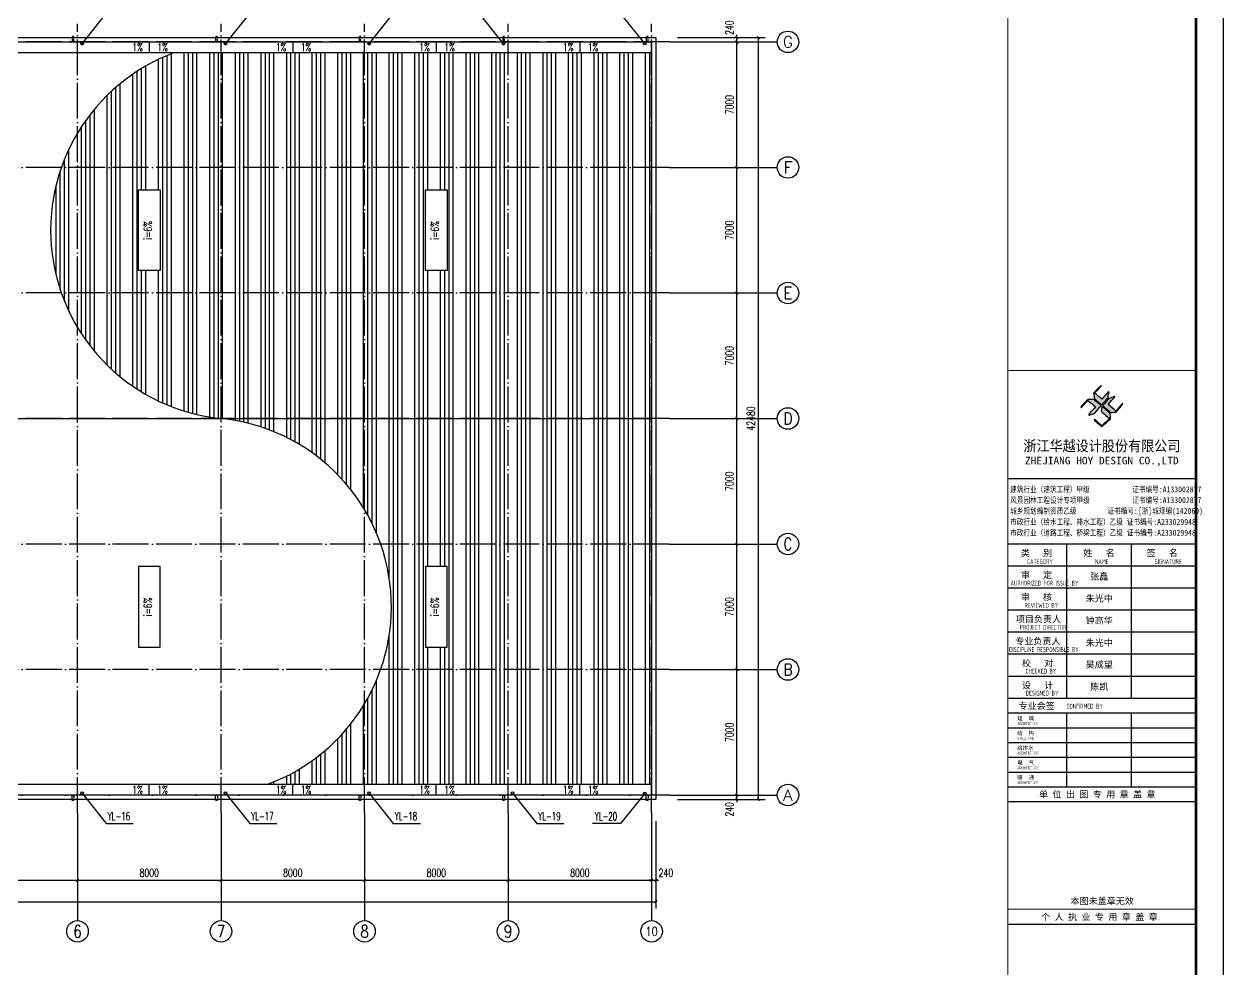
# Model space of a CAD drawing. Extents: x -173214 to 1102988, y -234847 to 675458.
# Drawn here: x 230283 to 297117, y 229606 to 282308 of the extents above; entities that cross this region are included whole.
import ezdxf
from ezdxf.enums import TextEntityAlignment as Align

# ---------------------------------------------------------------- set-up
doc = ezdxf.new("R2010")
doc.units = 0
doc.header["$LTSCALE"] = 1000
doc.header["$MEASUREMENT"] = 0
doc.linetypes.add('DASH', pattern=[0.35, 0.25, -0.1])
doc.linetypes.add('DOTE', pattern=[2.42, 2, -0.2, 0.02, -0.2])
doc.layers.get('Defpoints').update_dxf_attribs({"color": 250})
for name, color, linetype in [('0 - 屋顶', 150, 'Continuous'), ('0-建筑立面', 255, 'Continuous'), ('2D_ROOF', 150, 'Continuous'), ('AXIS', 171, 'Continuous'), ('AXIS_TEXT', 7, 'Continuous'), ('DIM_SYMB', 171, 'Continuous'), ('DIM_雨水', 3, 'Continuous'), ('DOTE', 8, 'DOTE'), ('PUB_TEXT', 7, 'Continuous'), ('PUB_TITLE', 171, 'Continuous'), ('ROOF', 150, 'Continuous'), ('TK', 4, 'Continuous'), ('TWT_TEXT', 7, 'Continuous'), ('VPIPE-雨水', 4, 'Continuous'), ('立面线', 7, 'Continuous')]:
    doc.layers.add(name, color=color, linetype=linetype)
doc.styles.add('-宋体', font='', dxfattribs={"width": 0.8})
doc.styles.add('_TCH_AXIS', font='COMPLEX', dxfattribs={"bigfont": 'GBCBIG'})
doc.styles.add('_TCH_DIM', font='SIMPLEX', dxfattribs={"bigfont": 'GBCBIG'})
doc.styles.add('_TCH_DIM_T3', font='SIMPLEX', dxfattribs={"width": 0.705882, "bigfont": 'GBCBIG'})
doc.styles.add('_TWT_SERIAL', font='COMPLEX', dxfattribs={"width": 0.8, "height": 3, "bigfont": 'HZTXT'})
doc.styles.add('COMPLEX', font='COMPLEX')
doc.styles.add('HT', font='simhei.ttf', dxfattribs={"width": 0.8})
doc.styles.add('TSSD_REIN', font='tssdeng.shx', dxfattribs={"width": 0.7, "bigfont": 'tssdchn.shx'})
doc.styles.add('图签宋体', font='', dxfattribs={"height": 300})
doc.styles.add('图签黑体', font='simhei.ttf', dxfattribs={"height": 550})
doc.styles.get('-宋体').set_extended_font_data('SimSun')
doc.styles.get('图签宋体').set_extended_font_data('NSimSun')
doc.dimstyles.new('_TCH_ARCH&&150', dxfattribs={"dimtxt": 446.25, "dimasz": 150, "dimexe": 375, "dimexo": 450, "dimgap": 189.375, "dimtad": 1, "dimdec": 0, "dimzin": 0, "dimdsep": 46, "dimtxsty": '_TCH_DIM_T3', "dimblk": 'ARCHTICK', "dimcen": 0.09, "dimclrt": 7, "dimazin": 2, "dimtfac": 1, "dimtdec": 0, "dimtix": 1, "dimtmove": 2, "dimatfit": 3, "dimfxl": 0, "dimtolj": 1, "dimtzin": 0, "dimarcsym": 0})

# ---------------------------------------------------------------- blocks, each defined once
blk = doc.blocks.new('A$C053D6479')
at = {"layer": 'PUB_TITLE'}
h = blk.add_hatch(color=256, dxfattribs=at)
h.dxf.hatch_style = 1
edge = h.paths.add_edge_path()
edge.add_spline(control_points=[(1026, 827), (1105, 920), (1188, 1008), (1266, 1102)], knot_values=[13, 13, 13, 13, 14, 14, 14, 14], degree=3, periodic=0)
edge.add_spline(control_points=[(1266, 1102), (1258, 1111), (1249, 1119), (1239, 1116)], knot_values=[12, 12, 12, 12, 13, 13, 13, 13], degree=3, periodic=0)
edge.add_spline(control_points=[(1239, 1116), (1210, 1107), (1179, 1092), (1144, 1077)], knot_values=[11, 11, 11, 11, 12, 12, 12, 12], degree=3, periodic=0)
edge.add_spline(control_points=[(1144, 1077), (1109, 1063), (1069, 1053), (1047, 1038)], knot_values=[10, 10, 10, 10, 11, 11, 11, 11], degree=3, periodic=0)
edge.add_spline(control_points=[(1047, 1038), (1028, 1026), (1007, 992), (991, 972)], knot_values=[9, 9, 9, 9, 10, 10, 10, 10], degree=3, periodic=0)
edge.add_spline(control_points=[(991, 972), (942, 913), (899, 868), (849, 810)], knot_values=[8, 8, 8, 8, 9, 9, 9, 9], degree=3, periodic=0)
edge.add_spline(control_points=[(849, 810), (842, 801), (822, 776), (822, 775)], knot_values=[7, 7, 7, 7, 8, 8, 8, 8], degree=3, periodic=0)
edge.add_spline(control_points=[(822, 775), (823, 771), (848, 752), (859, 744)], knot_values=[6, 6, 6, 6, 7, 7, 7, 7], degree=3, periodic=0)
edge.add_spline(control_points=[(859, 744), (949, 670), (1035, 592), (1122, 521)], knot_values=[5, 5, 5, 5, 6, 6, 6, 6], degree=3, periodic=0)
edge.add_spline(control_points=[(1122, 521), (1153, 527), (1185, 530), (1217, 533)], knot_values=[4, 4, 4, 4, 5, 5, 5, 5], degree=3, periodic=0)
edge.add_spline(control_points=[(1217, 533), (1246, 535), (1293, 532), (1316, 542)], knot_values=[3, 3, 3, 3, 4, 4, 4, 4], degree=3, periodic=0)
edge.add_spline(control_points=[(1316, 542), (1327, 547), (1338, 565), (1349, 579)], knot_values=[2, 2, 2, 2, 3, 3, 3, 3], degree=3, periodic=0)
edge.add_spline(control_points=[(1349, 579), (1423, 670), (1507, 759), (1572, 848)], knot_values=[1, 1, 1, 1, 2, 2, 2, 2], degree=3, periodic=0)
edge.add_spline(control_points=[(1572, 848), (1564, 852), (1561, 861), (1551, 862)], knot_values=[0, 0, 0, 0, 1, 1, 1, 1], degree=3, periodic=0)
edge.add_spline(control_points=[(1551, 862), (1469, 769), (1393, 671), (1310, 579)], knot_values=[15, 15, 15, 15, 16, 16, 16, 16], degree=3, periodic=0)
edge.add_spline(control_points=[(1310, 579), (1216, 662), (1118, 742), (1026, 827)], knot_values=[14, 14, 14, 14, 15, 15, 15, 15], degree=3, periodic=0)
at = {"layer": 'TK'}
h = blk.add_hatch(color=256, dxfattribs=at)
h.dxf.hatch_style = 2
edge = h.paths.add_edge_path()
edge.add_spline(control_points=[(728, 856), (728, 856), (728, 856), (719, 864), (651, 922), (580, 978), (514, 1036), (509, 1106), (488, 1176), (479, 1247), (570, 1343), (663, 1436), (758, 1526), (764, 1523), (768, 1518), (774, 1515), (693, 1422), (599, 1343), (520, 1249), (607, 1171), (698, 1096), (789, 1021), (874, 1109), (950, 1206), (1031, 1298), (1066, 1286), (1054, 1262), (1045, 1224), (1036, 1188), (1031, 1158), (1024, 1121), (1020, 1104), (1017, 1085), (1012, 1071), (1004, 1052), (976, 1026), (956, 1003), (906, 946), (866, 899), (814, 839), (806, 829), (789, 806), (787, 806), (777, 804), (728, 856)], knot_values=[0, 0, 0, 0, 0.005, 0.01, 1, 1, 1, 2, 2, 2, 3, 3, 3, 4, 4, 4, 5, 5, 5, 6, 6, 6, 7, 7, 7, 8, 8, 8, 9, 9, 9, 10, 10, 10, 11, 11, 11, 12, 12, 12, 13, 13, 13, 14, 14, 14, 14], degree=3, periodic=0)
h = blk.add_hatch(color=256, dxfattribs=at)
h.dxf.hatch_style = 2
edge = h.paths.add_edge_path()
edge.add_spline(control_points=[(366, 894), (366, 894), (366, 894), (270, 970), (183, 883), (101, 791), (16, 703), (-18, 714), (9, 735), (28, 755), (103, 838), (192, 930), (266, 1005), (319, 1009), (387, 1005), (442, 1007), (456, 1008), (472, 1011), (485, 1007), (507, 1000), (534, 967), (555, 949), (624, 891), (699, 833), (760, 773), (689, 691), (614, 604), (539, 517), (529, 505), (516, 487), (506, 482), (492, 475), (469, 472), (452, 467), (416, 456), (383, 448), (342, 438), (323, 433), (297, 422), (293, 440), (291, 452), (313, 470), (322, 480), (400, 566), (477, 652), (553, 736), (460, 815), (366, 894)], knot_values=[0, 0, 0, 0, 0.005, 0.01, 1, 1, 1, 2, 2, 2, 3, 3, 3, 4, 4, 4, 5, 5, 5, 6, 6, 6, 7, 7, 7, 8, 8, 8, 9, 9, 9, 10, 10, 10, 11, 11, 11, 12, 12, 12, 13, 13, 13, 14, 14, 14, 15, 15, 15, 15], degree=3, periodic=0)
h = blk.add_hatch(color=256, dxfattribs=at)
h.dxf.hatch_style = 2
edge = h.paths.add_edge_path()
edge.add_spline(control_points=[(511, 261), (511, 261), (511, 261), (516, 267), (609, 192), (696, 111), (785, 33), (883, 118), (977, 208), (1070, 298), (992, 373), (892, 456), (803, 534), (791, 544), (768, 561), (766, 569), (761, 588), (776, 634), (780, 655), (785, 690), (788, 721), (795, 746), (897, 661), (998, 576), (1097, 490), (1100, 425), (1106, 361), (1107, 294), (1018, 207), (925, 121), (830, 33), (818, 21), (800, 0), (787, 0), (768, -1), (725, 49), (712, 60), (662, 103), (616, 143), (568, 186), (545, 207), (518, 224), (499, 250), (501, 259), (511, 261)], knot_values=[0, 0, 0, 0, 0.005, 0.01, 1, 1, 1, 2, 2, 2, 3, 3, 3, 4, 4, 4, 5, 5, 5, 6, 6, 6, 7, 7, 7, 8, 8, 8, 9, 9, 9, 10, 10, 10, 11, 11, 11, 12, 12, 12, 13, 13, 13, 14, 14, 14, 14], degree=3, periodic=0)
for points, knots in [([(1031, 1298), (1066, 1286), (1054, 1262), (1045, 1224), (1036, 1188), (1031, 1158), (1024, 1121), (1020, 1104), (1017, 1085), (1012, 1071), (1004, 1052), (976, 1026), (956, 1003), (906, 946), (866, 899), (814, 839), (806, 829), (789, 806), (787, 806), (777, 804), (728, 856), (719, 864), (651, 922), (580, 978), (514, 1036), (509, 1106), (488, 1176), (479, 1247), (570, 1343), (663, 1436), (758, 1526), (764, 1523), (768, 1518), (774, 1515), (693, 1422), (599, 1343), (520, 1249), (607, 1171), (698, 1096), (789, 1021), (874, 1109), (950, 1206), (1031, 1298)], [0, 0, 0, 0, 1, 1, 1, 2, 2, 2, 3, 3, 3, 4, 4, 4, 5, 5, 5, 6, 6, 6, 7, 7, 7, 8, 8, 8, 9, 9, 9, 10, 10, 10, 11, 11, 11, 12, 12, 12, 13, 13, 13, 14, 14, 14, 14]), ([(555, 949), (624, 891), (699, 833), (760, 773), (689, 691), (614, 604), (539, 517), (529, 505), (516, 487), (506, 482), (492, 475), (469, 472), (452, 467), (416, 456), (383, 448), (342, 438), (323, 433), (297, 422), (293, 440), (291, 452), (313, 470), (322, 480), (400, 566), (477, 652), (553, 736), (460, 815), (366, 894), (270, 970), (183, 883), (101, 791), (16, 703), (-18, 714), (9, 735), (28, 755), (103, 838), (192, 930), (266, 1005), (319, 1009), (387, 1005), (442, 1007), (456, 1008), (472, 1011), (485, 1007), (507, 1000), (534, 967), (555, 949)], [0, 0, 0, 0, 1, 1, 1, 2, 2, 2, 3, 3, 3, 4, 4, 4, 5, 5, 5, 6, 6, 6, 7, 7, 7, 8, 8, 8, 9, 9, 9, 10, 10, 10, 11, 11, 11, 12, 12, 12, 13, 13, 13, 14, 14, 14, 15, 15, 15, 15]), ([(1551, 862), (1561, 861), (1564, 852), (1572, 848), (1507, 759), (1423, 670), (1349, 579), (1338, 565), (1327, 547), (1316, 542), (1293, 532), (1246, 535), (1217, 533), (1185, 530), (1153, 527), (1122, 521), (1035, 592), (949, 670), (859, 744), (848, 752), (823, 771), (822, 775), (822, 776), (842, 801), (849, 810), (899, 868), (942, 913), (991, 972), (1007, 992), (1028, 1026), (1047, 1038), (1069, 1053), (1109, 1063), (1144, 1077), (1179, 1092), (1210, 1107), (1239, 1116), (1249, 1119), (1258, 1111), (1266, 1102), (1188, 1008), (1105, 920), (1026, 827), (1118, 742), (1216, 662), (1310, 579), (1393, 671), (1469, 769), (1551, 862)], [0, 0, 0, 0, 1, 1, 1, 2, 2, 2, 3, 3, 3, 4, 4, 4, 5, 5, 5, 6, 6, 6, 7, 7, 7, 8, 8, 8, 9, 9, 9, 10, 10, 10, 11, 11, 11, 12, 12, 12, 13, 13, 13, 14, 14, 14, 15, 15, 15, 16, 16, 16, 16]), ([(1097, 490), (1100, 425), (1106, 361), (1107, 294), (1018, 207), (925, 121), (830, 33), (818, 21), (800, 0), (787, 0), (768, -1), (725, 49), (712, 60), (662, 103), (616, 143), (568, 186), (545, 207), (518, 224), (499, 250), (501, 259), (511, 261), (516, 267), (609, 192), (696, 111), (785, 33), (883, 118), (977, 208), (1070, 298), (992, 373), (892, 456), (803, 534), (791, 544), (768, 561), (766, 569), (761, 588), (776, 634), (780, 655), (785, 690), (788, 721), (795, 746), (897, 661), (998, 576), (1097, 490)], [0, 0, 0, 0, 1, 1, 1, 2, 2, 2, 3, 3, 3, 4, 4, 4, 5, 5, 5, 6, 6, 6, 7, 7, 7, 8, 8, 8, 9, 9, 9, 10, 10, 10, 11, 11, 11, 12, 12, 12, 13, 13, 13, 14, 14, 14, 14])]:
    blk.add_open_spline(points, degree=3, knots=knots, dxfattribs=at)
blk = doc.blocks.new('GeYuanFrame_20373581', base_point=(20.09, 4.53))
at = {"layer": 'PUB_TITLE'}
for points in [[(803.09, 235.33), (803.09, 292.73)], [(827.09, 235.33), (827.09, 292.73)], [(803.09, 202.33), (803.09, 229.83)], [(827.09, 202.33), (827.09, 229.83)]]:
    blk.add_lwpolyline(points, dxfattribs=at)
at = {"layer": 'TK'}
for p, q in [((781.09, 316.93), (851.09, 316.93)), ((781.09, 284.53), (851.09, 284.53)), ((781.09, 276.33), (851.09, 276.33)), ((781.09, 268.13), (851.09, 268.13)), ((781.09, 259.93), (851.09, 259.93)), ((781.09, 251.73), (851.09, 251.73)), ((781.09, 243.53), (851.09, 243.53)), ((781.09, 235.33), (851.09, 235.33)), ((781.09, 235.33), (851.09, 235.33))]:
    blk.add_line(p, q, dxfattribs=at)
blk.add_lwpolyline([(20.09, 4.53), (20.09, 598.53), (861.09, 598.53), (861.09, 4.53)], close=True, dxfattribs=at)
at = {"layer": 'TK', "const_width": 1}
blk.add_lwpolyline([(45.09, 588.53), (851.09, 588.53), (851.09, 14.53), (45.09, 14.53)], close=True, dxfattribs=at)
at = {"layer": 'TK'}
for points, const_width in [([(781.09, 588.53), (781.09, 14.53)], 0.4), ([(781.09, 357.14), (851.09, 357.14)], 0.35), ([(781.09, 292.73), (851.09, 292.73)], 0.35), ([(781.09, 292.73), (851.09, 292.73)], 0.35), ([(781.09, 235.33), (851.09, 235.33)], 0.35), ([(781.09, 202.33), (851.09, 202.33)], 0.35), ([(781.09, 156.83), (851.09, 156.83)], 0.35)]:
    blk.add_lwpolyline(points, dxfattribs=dict(at, const_width=const_width))
for points in [[(781.09, 292.73), (851.09, 292.73)], [(781.09, 235.33), (851.09, 235.33)], [(781.09, 229.83), (851.09, 229.83)], [(781.09, 224.33), (851.09, 224.33)], [(781.09, 218.83), (851.09, 218.83)], [(781.09, 213.33), (851.09, 213.33)], [(781.09, 207.83), (851.09, 207.83)], [(781.09, 202.33), (851.09, 202.33)], [(781.09, 196.83), (851.09, 196.83)], [(781.09, 151.33), (851.09, 151.33)]]:
    blk.add_lwpolyline(points, dxfattribs=at)
at = {"layer": 'PUB_TITLE', "xscale": 0.01000000000021828, "yscale": 0.01000000000021828, "zscale": 0.01}
blk.add_blockref('A$C053D6479', (808.19, 336.27), dxfattribs=at)
at = {"layer": 'TK'}
for s, height, style, width, p in [('浙江华越设计股份有限公司', 3.96, 'HT', 0.9, (816.07, 329.16)), ('ZHEJIANG HOY DESIGN CO.,LTD', 2.8, '图签黑体', 1.11, (816.06, 323.29))]:
    blk.add_text(s, height=height, dxfattribs=dict(at, style=style, width=width)).set_placement(p, align=Align.MIDDLE)
for s, height, style, width, p in [('建筑行业（建筑工程）甲级           证书编号:A133002877', 2.2, '-宋体', 0.8, (782, 311.83)), ('风景园林工程设计专项甲级           证书编号:A133002877', 2.2, '-宋体', 0.8, (782, 307.81)), ('城乡规划编制资质乙级        证书编号:[浙]城规编(142069)', 2.2, '-宋体', 0.8, (782, 303.82)), ('市政行业（给水工程、排水工程）乙级 证书编号:A233029948', 2.2, '-宋体', 0.8, (782, 299.74)), ('市政行业（道路工程、桥梁工程）乙级 证书编号:A233029948', 2.2, '-宋体', 0.8, (782, 295.69)), ('CATEGORY', 1.8, 'TSSD_REIN', 0.7, (788.32, 285.17)), ('NAME', 1.8, 'TSSD_REIN', 0.7, (813.51, 285.17)), ('SIGNATURE', 1.8, 'TSSD_REIN', 0.7, (835.66, 285.17)), ('AUTHORIZED FOR ISSUE BY', 1.8, 'TSSD_REIN', 0.7, (782.12, 277.17)), ('REVIEWED BY', 1.8, 'TSSD_REIN', 0.7, (787.36, 268.91)), ('PROJECT DIRECTOR', 1.8, 'TSSD_REIN', 0.7, (785.55, 260.74)), ('DISCIPLINE RESPONSIBLE BY', 1.8, 'TSSD_REIN', 0.7, (781.57, 252.48)), ('CHECKED BY', 1.8, 'TSSD_REIN', 0.7, (787.75, 244.44)), ('DESIGNED BY', 1.8, 'TSSD_REIN', 0.7, (787.76, 236.27)), ('CONFIRMED BY', 1.8, 'TSSD_REIN', 0.7, (802.94, 231.42)), ('ARCHITECTURE', 1.08, 'TSSD_REIN', 0.7, (784.65, 225.34)), ('STRUCTURE', 1.08, 'TSSD_REIN', 0.7, (784.65, 219.84)), ('ARCHITECTURE', 1.08, 'TSSD_REIN', 0.7, (784.65, 214.34)), ('ARCHITECTURE', 1.08, 'TSSD_REIN', 0.7, (784.65, 208.84)), ('ARCHITECTURE', 1.08, 'TSSD_REIN', 0.7, (784.65, 203.34))]:
    blk.add_text(s, height=height, dxfattribs=dict(at, style=style, width=width)).set_placement(p)
at = {"layer": 'TK', "style": '图签宋体'}
for s, height, p in [('类   别', 2.4, (785.97, 288.09)), ('姓   名', 2.4, (809.2, 288.09)), ('签   名', 2.4, (832.68, 288.09)), ('审   定', 2.4, (785.97, 279.89)), ('审   核', 2.4, (785.97, 271.69)), ('项目负责人', 2.4, (784.13, 263.49)), ('专业负责人', 2.4, (783.89, 255.29)), ('校   对', 2.4, (786.38, 247.09)), ('设   计', 2.4, (786.36, 238.89)), ('专业会签', 2.4, (785.12, 231.24)), ('建  筑', 1.44, (784.61, 227.11)), ('结  构', 1.44, (784.61, 221.61)), ('给排水', 1.44, (784.61, 216.11)), ('电  气', 1.44, (784.61, 210.61)), ('暖  通', 1.44, (784.61, 205.11)), ('单 位 出 图 专 用 章 盖 章', 2.4, (792.72, 198.35)), ('本图未盖章无效', 2.4, (804.43, 158.7)), ('个 人 执 业 专 用 章 盖 章', 2.4, (793.52, 152.77))]:
    blk.add_text(s, height=height, dxfattribs=at).set_placement(p)
at = {"layer": 'TK', "char_height": 2.4, "width": 24, "attachment_point": 5, "style": '图签宋体'}
for s, insert in [('张矗', (815.09, 280.4)), ('朱光中', (815.09, 272.23)), ('钟高华', (815.09, 264.03)), ('朱光中', (815.09, 255.76)), ('吴成望', (815.09, 247.63)), ('陈凯', (815.09, 239.43))]:
    blk.add_mtext(s, dxfattribs=dict(at, insert=insert))
blk = doc.blocks.new('_AXISO')
blk.add_circle((0, 0), 0.5)
at = {"layer": 'AXIS_TEXT', "style": 'COMPLEX', "width": 1.041667}
blk.add_attdef('A', text='', height=0.56, dxfattribs=at).set_placement((-0.25, -0.28), (0.25, -0.28), align=Align.FIT)
blk = doc.blocks.new('_ArchTick')
at = {"color": 0, "linetype": 'ByBlock', "const_width": 0.4}
blk.add_lwpolyline([(-0.5, -0.5), (0.5, 0.5)], dxfattribs=at)
blk = doc.blocks.new('*D206')
at = {"layer": 'AXIS', "color": 0, "lineweight": -2}
for p, q in [((193026, 237858), (193026, 232983)), ((265506, 237858), (265506, 232983)), ((193026, 233358), (265506, 233358))]:
    blk.add_line(p, q, dxfattribs=at)
at = {"layer": 'Defpoints', "color": 0}
for p in [(193026, 238308), (265506, 238308), (265506, 233358)]:
    blk.add_point(p, dxfattribs=at)
at = {"layer": 'AXIS', "color": 0, "lineweight": -2, "xscale": 150, "yscale": 150, "zscale": 150, "rotation": 180}
blk.add_blockref('_ArchTick', (193026, 233358), dxfattribs=at)
at = {"layer": 'AXIS', "color": 0, "lineweight": -2, "xscale": 150, "yscale": 150, "zscale": 150}
blk.add_blockref('_ArchTick', (265506, 233358), dxfattribs=at)
at = {"layer": 'AXIS', "color": 7, "insert": (229266, 233770), "char_height": 446.2, "attachment_point": 5, "style": '_TCH_DIM_T3'}
blk.add_mtext('\\A1;72480', dxfattribs=at)
blk = doc.blocks.new('*D212')
at = {"layer": 'AXIS', "color": 0, "lineweight": -2}
for p, q in [((225266, 237858), (225266, 234183)), ((233266, 237858), (233266, 234183)), ((225266, 234558), (233266, 234558))]:
    blk.add_line(p, q, dxfattribs=at)
at = {"layer": 'Defpoints', "color": 0}
for p in [(225266, 238308), (233266, 238308), (233266, 234558)]:
    blk.add_point(p, dxfattribs=at)
at = {"layer": 'AXIS', "color": 0, "lineweight": -2, "xscale": 150, "yscale": 150, "zscale": 150, "rotation": 180}
blk.add_blockref('_ArchTick', (225266, 234558), dxfattribs=at)
at = {"layer": 'AXIS', "color": 0, "lineweight": -2, "xscale": 150, "yscale": 150, "zscale": 150}
blk.add_blockref('_ArchTick', (233266, 234558), dxfattribs=at)
at = {"layer": 'AXIS', "color": 7, "insert": (229266, 234970), "char_height": 446.2, "attachment_point": 5, "style": '_TCH_DIM_T3'}
blk.add_mtext('\\A1;8000', dxfattribs=at)
blk = doc.blocks.new('*D213')
at = {"layer": 'AXIS', "color": 0, "lineweight": -2}
for p, q in [((233266, 237858), (233266, 234183)), ((241266, 237858), (241266, 234183)), ((233266, 234558), (241266, 234558))]:
    blk.add_line(p, q, dxfattribs=at)
at = {"layer": 'Defpoints', "color": 0}
for p in [(233266, 238308), (241266, 238308), (241266, 234558)]:
    blk.add_point(p, dxfattribs=at)
at = {"layer": 'AXIS', "color": 0, "lineweight": -2, "xscale": 150, "yscale": 150, "zscale": 150, "rotation": 180}
blk.add_blockref('_ArchTick', (233266, 234558), dxfattribs=at)
at = {"layer": 'AXIS', "color": 0, "lineweight": -2, "xscale": 150, "yscale": 150, "zscale": 150}
blk.add_blockref('_ArchTick', (241266, 234558), dxfattribs=at)
at = {"layer": 'AXIS', "color": 7, "insert": (237266, 234970), "char_height": 446.2, "attachment_point": 5, "style": '_TCH_DIM_T3'}
blk.add_mtext('\\A1;8000', dxfattribs=at)
blk = doc.blocks.new('*D214')
at = {"layer": 'AXIS', "color": 0, "lineweight": -2}
for p, q in [((241266, 237858), (241266, 234183)), ((249266, 237858), (249266, 234183)), ((241266, 234558), (249266, 234558))]:
    blk.add_line(p, q, dxfattribs=at)
at = {"layer": 'Defpoints', "color": 0}
for p in [(241266, 238308), (249266, 238308), (249266, 234558)]:
    blk.add_point(p, dxfattribs=at)
at = {"layer": 'AXIS', "color": 0, "lineweight": -2, "xscale": 150, "yscale": 150, "zscale": 150, "rotation": 180}
blk.add_blockref('_ArchTick', (241266, 234558), dxfattribs=at)
at = {"layer": 'AXIS', "color": 0, "lineweight": -2, "xscale": 150, "yscale": 150, "zscale": 150}
blk.add_blockref('_ArchTick', (249266, 234558), dxfattribs=at)
at = {"layer": 'AXIS', "color": 7, "insert": (245266, 234970), "char_height": 446.2, "attachment_point": 5, "style": '_TCH_DIM_T3'}
blk.add_mtext('\\A1;8000', dxfattribs=at)
blk = doc.blocks.new('*D215')
at = {"layer": 'AXIS', "color": 0, "lineweight": -2}
for p, q in [((249266, 237858), (249266, 234183)), ((257266, 237858), (257266, 234183)), ((249266, 234558), (257266, 234558))]:
    blk.add_line(p, q, dxfattribs=at)
at = {"layer": 'Defpoints', "color": 0}
for p in [(249266, 238308), (257266, 238308), (257266, 234558)]:
    blk.add_point(p, dxfattribs=at)
at = {"layer": 'AXIS', "color": 0, "lineweight": -2, "xscale": 150, "yscale": 150, "zscale": 150, "rotation": 180}
blk.add_blockref('_ArchTick', (249266, 234558), dxfattribs=at)
at = {"layer": 'AXIS', "color": 0, "lineweight": -2, "xscale": 150, "yscale": 150, "zscale": 150}
blk.add_blockref('_ArchTick', (257266, 234558), dxfattribs=at)
at = {"layer": 'AXIS', "color": 7, "insert": (253266, 234970), "char_height": 446.2, "attachment_point": 5, "style": '_TCH_DIM_T3'}
blk.add_mtext('\\A1;8000', dxfattribs=at)
blk = doc.blocks.new('*D216')
at = {"layer": 'AXIS', "color": 0, "lineweight": -2}
for p, q in [((257266, 237858), (257266, 234183)), ((265266, 237858), (265266, 234183)), ((257266, 234558), (265266, 234558))]:
    blk.add_line(p, q, dxfattribs=at)
at = {"layer": 'Defpoints', "color": 0}
for p in [(257266, 238308), (265266, 238308), (265266, 234558)]:
    blk.add_point(p, dxfattribs=at)
at = {"layer": 'AXIS', "color": 0, "lineweight": -2, "xscale": 150, "yscale": 150, "zscale": 150, "rotation": 180}
blk.add_blockref('_ArchTick', (257266, 234558), dxfattribs=at)
at = {"layer": 'AXIS', "color": 0, "lineweight": -2, "xscale": 150, "yscale": 150, "zscale": 150}
blk.add_blockref('_ArchTick', (265266, 234558), dxfattribs=at)
at = {"layer": 'AXIS', "color": 7, "insert": (261266, 234970), "char_height": 446.2, "attachment_point": 5, "style": '_TCH_DIM_T3'}
blk.add_mtext('\\A1;8000', dxfattribs=at)
blk = doc.blocks.new('*D217')
at = {"layer": 'AXIS', "color": 0, "lineweight": -2}
for p, q in [((265266, 237858), (265266, 234183)), ((265506, 237858), (265506, 234183)), ((265266, 234558), (265116, 234558)), ((265266, 234558), (265506, 234558)), ((265506, 234558), (265656, 234558))]:
    blk.add_line(p, q, dxfattribs=at)
at = {"layer": 'Defpoints', "color": 0}
for p in [(265266, 238308), (265506, 238308), (265506, 234558)]:
    blk.add_point(p, dxfattribs=at)
at = {"layer": 'AXIS', "color": 0, "lineweight": -2, "xscale": 150, "yscale": 150, "zscale": 150}
blk.add_blockref('_ArchTick', (265266, 234558), dxfattribs=at)
at = {"layer": 'AXIS', "color": 0, "lineweight": -2, "xscale": 150, "yscale": 150, "zscale": 150, "rotation": 180}
blk.add_blockref('_ArchTick', (265506, 234558), dxfattribs=at)
at = {"layer": 'AXIS', "color": 7, "insert": (266061, 234970), "char_height": 446.2, "attachment_point": 5, "style": '_TCH_DIM_T3'}
blk.add_mtext('\\A1;240', dxfattribs=at)
blk = doc.blocks.new('*D239')
at = {"layer": 'AXIS', "color": 0, "lineweight": -2}
for p, q in [((266716, 281548), (271591, 281548)), ((271216, 239068), (271216, 281548)), ((266716, 239068), (271591, 239068))]:
    blk.add_line(p, q, dxfattribs=at)
at = {"layer": 'Defpoints', "color": 0}
for p in [(266266, 281548), (271216, 281548), (266266, 239068)]:
    blk.add_point(p, dxfattribs=at)
at = {"layer": 'AXIS', "color": 0, "lineweight": -2, "xscale": 150, "yscale": 150, "zscale": 150}
for p, rotation in [((271216, 281548), 90), ((271216, 239068), 270)]:
    blk.add_blockref('_ArchTick', p, dxfattribs=dict(at, rotation=rotation))
at = {"layer": 'AXIS', "color": 7, "insert": (270803, 260308), "char_height": 446.2, "attachment_point": 5, "rotation": 90, "style": '_TCH_DIM_T3'}
blk.add_mtext('\\A1;42480', dxfattribs=at)
blk = doc.blocks.new('*D240')
at = {"layer": 'AXIS', "color": 0, "lineweight": -2}
for p, q in [((266716, 239308), (270391, 239308)), ((270016, 239308), (270016, 239458)), ((270016, 239068), (270016, 239308)), ((266716, 239068), (270391, 239068)), ((270016, 239068), (270016, 238918))]:
    blk.add_line(p, q, dxfattribs=at)
at = {"layer": 'Defpoints', "color": 0}
for p in [(266266, 239308), (270016, 239308), (266266, 239068)]:
    blk.add_point(p, dxfattribs=at)
at = {"layer": 'AXIS', "color": 0, "lineweight": -2, "xscale": 150, "yscale": 150, "zscale": 150}
for p, rotation in [((270016, 239308), 270), ((270016, 239068), 90)]:
    blk.add_blockref('_ArchTick', p, dxfattribs=dict(at, rotation=rotation))
at = {"layer": 'AXIS', "color": 7, "insert": (269603, 238513), "char_height": 446.2, "attachment_point": 5, "rotation": 90, "style": '_TCH_DIM_T3'}
blk.add_mtext('\\A1;240', dxfattribs=at)
blk = doc.blocks.new('*D241')
at = {"layer": 'AXIS', "color": 0, "lineweight": -2}
for p, q in [((266716, 246308), (270391, 246308)), ((270016, 239308), (270016, 246308)), ((266716, 239308), (270391, 239308))]:
    blk.add_line(p, q, dxfattribs=at)
at = {"layer": 'Defpoints', "color": 0}
for p in [(266266, 246308), (270016, 246308), (266266, 239308)]:
    blk.add_point(p, dxfattribs=at)
at = {"layer": 'AXIS', "color": 0, "lineweight": -2, "xscale": 150, "yscale": 150, "zscale": 150}
for p, rotation in [((270016, 246308), 90), ((270016, 239308), 270)]:
    blk.add_blockref('_ArchTick', p, dxfattribs=dict(at, rotation=rotation))
at = {"layer": 'AXIS', "color": 7, "insert": (269603, 242808), "char_height": 446.2, "attachment_point": 5, "rotation": 90, "style": '_TCH_DIM_T3'}
blk.add_mtext('\\A1;7000', dxfattribs=at)
blk = doc.blocks.new('*D242')
at = {"layer": 'AXIS', "color": 0, "lineweight": -2}
for p, q in [((266716, 253308), (270391, 253308)), ((270016, 246308), (270016, 253308)), ((266716, 246308), (270391, 246308))]:
    blk.add_line(p, q, dxfattribs=at)
at = {"layer": 'Defpoints', "color": 0}
for p in [(266266, 253308), (270016, 253308), (266266, 246308)]:
    blk.add_point(p, dxfattribs=at)
at = {"layer": 'AXIS', "color": 0, "lineweight": -2, "xscale": 150, "yscale": 150, "zscale": 150}
for p, rotation in [((270016, 253308), 90), ((270016, 246308), 270)]:
    blk.add_blockref('_ArchTick', p, dxfattribs=dict(at, rotation=rotation))
at = {"layer": 'AXIS', "color": 7, "insert": (269603, 249808), "char_height": 446.2, "attachment_point": 5, "rotation": 90, "style": '_TCH_DIM_T3'}
blk.add_mtext('\\A1;7000', dxfattribs=at)
blk = doc.blocks.new('*D243')
at = {"layer": 'AXIS', "color": 0, "lineweight": -2}
for p, q in [((266716, 260308), (270391, 260308)), ((270016, 253308), (270016, 260308)), ((266716, 253308), (270391, 253308))]:
    blk.add_line(p, q, dxfattribs=at)
at = {"layer": 'Defpoints', "color": 0}
for p in [(266266, 260308), (270016, 260308), (266266, 253308)]:
    blk.add_point(p, dxfattribs=at)
at = {"layer": 'AXIS', "color": 0, "lineweight": -2, "xscale": 150, "yscale": 150, "zscale": 150}
for p, rotation in [((270016, 260308), 90), ((270016, 253308), 270)]:
    blk.add_blockref('_ArchTick', p, dxfattribs=dict(at, rotation=rotation))
at = {"layer": 'AXIS', "color": 7, "insert": (269603, 256808), "char_height": 446.2, "attachment_point": 5, "rotation": 90, "style": '_TCH_DIM_T3'}
blk.add_mtext('\\A1;7000', dxfattribs=at)
blk = doc.blocks.new('*D244')
at = {"layer": 'AXIS', "color": 0, "lineweight": -2}
for p, q in [((266716, 267308), (270391, 267308)), ((270016, 260308), (270016, 267308)), ((266716, 260308), (270391, 260308))]:
    blk.add_line(p, q, dxfattribs=at)
at = {"layer": 'Defpoints', "color": 0}
for p in [(266266, 267308), (270016, 267308), (266266, 260308)]:
    blk.add_point(p, dxfattribs=at)
at = {"layer": 'AXIS', "color": 0, "lineweight": -2, "xscale": 150, "yscale": 150, "zscale": 150}
for p, rotation in [((270016, 267308), 90), ((270016, 260308), 270)]:
    blk.add_blockref('_ArchTick', p, dxfattribs=dict(at, rotation=rotation))
at = {"layer": 'AXIS', "color": 7, "insert": (269603, 263808), "char_height": 446.2, "attachment_point": 5, "rotation": 90, "style": '_TCH_DIM_T3'}
blk.add_mtext('\\A1;7000', dxfattribs=at)
blk = doc.blocks.new('*D245')
at = {"layer": 'AXIS', "color": 0, "lineweight": -2}
for p, q in [((266716, 274308), (270391, 274308)), ((270016, 267308), (270016, 274308)), ((266716, 267308), (270391, 267308))]:
    blk.add_line(p, q, dxfattribs=at)
at = {"layer": 'Defpoints', "color": 0}
for p in [(266266, 274308), (270016, 274308), (266266, 267308)]:
    blk.add_point(p, dxfattribs=at)
at = {"layer": 'AXIS', "color": 0, "lineweight": -2, "xscale": 150, "yscale": 150, "zscale": 150}
for p, rotation in [((270016, 274308), 90), ((270016, 267308), 270)]:
    blk.add_blockref('_ArchTick', p, dxfattribs=dict(at, rotation=rotation))
at = {"layer": 'AXIS', "color": 7, "insert": (269603, 270808), "char_height": 446.2, "attachment_point": 5, "rotation": 90, "style": '_TCH_DIM_T3'}
blk.add_mtext('\\A1;7000', dxfattribs=at)
blk = doc.blocks.new('*D246')
at = {"layer": 'AXIS', "color": 0, "lineweight": -2}
for p, q in [((266716, 281308), (270391, 281308)), ((270016, 274308), (270016, 281308)), ((266716, 274308), (270391, 274308))]:
    blk.add_line(p, q, dxfattribs=at)
at = {"layer": 'Defpoints', "color": 0}
for p in [(266266, 281308), (270016, 281308), (266266, 274308)]:
    blk.add_point(p, dxfattribs=at)
at = {"layer": 'AXIS', "color": 0, "lineweight": -2, "xscale": 150, "yscale": 150, "zscale": 150}
for p, rotation in [((270016, 281308), 90), ((270016, 274308), 270)]:
    blk.add_blockref('_ArchTick', p, dxfattribs=dict(at, rotation=rotation))
at = {"layer": 'AXIS', "color": 7, "insert": (269603, 277808), "char_height": 446.2, "attachment_point": 5, "rotation": 90, "style": '_TCH_DIM_T3'}
blk.add_mtext('\\A1;7000', dxfattribs=at)
blk = doc.blocks.new('*D247')
at = {"layer": 'AXIS', "color": 0, "lineweight": -2}
for p, q in [((266716, 281548), (270391, 281548)), ((270016, 281548), (270016, 281698)), ((270016, 281308), (270016, 281548)), ((266716, 281308), (270391, 281308)), ((270016, 281308), (270016, 281158))]:
    blk.add_line(p, q, dxfattribs=at)
at = {"layer": 'Defpoints', "color": 0}
for p in [(266266, 281548), (270016, 281548), (266266, 281308)]:
    blk.add_point(p, dxfattribs=at)
at = {"layer": 'AXIS', "color": 0, "lineweight": -2, "xscale": 150, "yscale": 150, "zscale": 150}
for p, rotation in [((270016, 281548), 270), ((270016, 281308), 90)]:
    blk.add_blockref('_ArchTick', p, dxfattribs=dict(at, rotation=rotation))
at = {"layer": 'AXIS', "color": 7, "insert": (269603, 282103), "char_height": 446.2, "attachment_point": 5, "rotation": 90, "style": '_TCH_DIM_T3'}
blk.add_mtext('\\A1;240', dxfattribs=at)

msp = doc.modelspace()

# ---------------------------------------------------------------- hatches: boundary and pattern name
at = {"layer": '立面线'}
h = msp.add_hatch(dxfattribs=at)
h.set_pattern_fill('ANSI34,_O', color=250, scale=150, angle=45)
h.set_pattern_definition([(90, (187775.7, 25847.2), (-1428.75, 3e-13), []), (90, (188013.8, 26085.3), (-1428.75, 3e-13), []), (90, (188252, 26323.4), (-1428.75, 3e-13), []), (90, (188490.1, 26561.5), (-1428.75, 3e-13), [])])
h.paths.add_polyline_path([(265265.9, 280707.7), (238668.2, 280707.7, 0.7953565), (241265.9, 260307.7), (265265.9, 260307.7)])
h.paths.add_polyline_path([(253865.9, 268557.7), (252665.9, 268557.7), (252665.9, 273057.7), (253865.9, 273057.7)], flags=16)
h.paths.add_polyline_path([(237865.9, 268557.7), (236665.9, 268557.7), (236665.9, 273057.7), (237865.9, 273057.7)], flags=16)
h.paths.add_polyline_path([(265265.9, 260307.7), (241265.9, 260307.7, -0.7953565), (243863.7, 239907.7), (265265.9, 239907.7)])
h.paths.add_polyline_path([(253865.9, 252057.7), (253865.9, 247557.7), (252665.9, 247557.7), (252665.9, 252057.7)], flags=16)
h.paths.add_polyline_path([(253520, 249156.1), (253520, 250459.2), (252850.6, 250459.2), (252850.6, 249156.1)], flags=8)

# ---------------------------------------------------------------- linework, layer by layer
at = {"color": 6, "linetype": 'DASH', "ltscale": 0.3}
for points in [[(233065.9, 281607.7), (232965.9, 281607.7), (232965.9, 281307.7), (233065.9, 281307.7)], [(241065.9, 281607.7), (240965.9, 281607.7), (240965.9, 281307.7), (241065.9, 281307.7)], [(249065.9, 281607.7), (248965.9, 281607.7), (248965.9, 281307.7), (249065.9, 281307.7)], [(257065.9, 281607.7), (256965.9, 281607.7), (256965.9, 281307.7), (257065.9, 281307.7)], [(265065.9, 281607.7), (264965.9, 281607.7), (264965.9, 281307.7), (265065.9, 281307.7)], [(233065.9, 239007.7), (232965.9, 239007.7), (232965.9, 239307.7), (233065.9, 239307.7)], [(241065.9, 239007.7), (240965.9, 239007.7), (240965.9, 239307.7), (241065.9, 239307.7)], [(249065.9, 239007.7), (248965.9, 239007.7), (248965.9, 239307.7), (249065.9, 239307.7)], [(257065.9, 239007.7), (256965.9, 239007.7), (256965.9, 239307.7), (257065.9, 239307.7)], [(265065.9, 239007.7), (264965.9, 239007.7), (264965.9, 239307.7), (265065.9, 239307.7)]]:
    msp.add_lwpolyline(points, close=True, dxfattribs=at)
at = {"layer": '0 - 屋顶'}
for p, q in [((237265.9, 281307.7), (237265.9, 280707.7)), ((245265.9, 281307.7), (245265.9, 280707.7)), ((253265.9, 281307.7), (253265.9, 280707.7)), ((261265.9, 281307.7), (261265.9, 280707.7)), ((237265.9, 239307.7), (237265.9, 239907.7)), ((245265.9, 239307.7), (245265.9, 239907.7)), ((253265.9, 239307.7), (253265.9, 239907.7)), ((261265.9, 239307.7), (261265.9, 239907.7))]:
    msp.add_line(p, q, dxfattribs=at)
at = {"layer": '2D_ROOF'}
for points in [[(237865.9, 273057.7), (237865.9, 268557.7), (236665.9, 268557.7), (236665.9, 273057.7)], [(253865.9, 273057.7), (253865.9, 268557.7), (252665.9, 268557.7), (252665.9, 273057.7)], [(237865.9, 247557.7), (237865.9, 252057.7), (236665.9, 252057.7), (236665.9, 247557.7)], [(253865.9, 247557.7), (253865.9, 252057.7), (252665.9, 252057.7), (252665.9, 247557.7)]]:
    msp.add_lwpolyline(points, close=True, dxfattribs=at)
at = {"layer": 'AXIS'}
for p, q in [((266265.9, 281307.7), (272265.9, 281307.7)), ((266265.9, 274307.7), (272265.9, 274307.7)), ((266265.9, 267307.7), (272265.9, 267307.7)), ((266265.9, 260307.7), (272265.9, 260307.7)), ((266265.9, 253307.7), (272265.9, 253307.7)), ((266265.9, 246307.7), (272265.9, 246307.7)), ((266265.9, 239307.7), (272265.9, 239307.7)), ((233265.9, 238307.7), (233265.9, 232307.7)), ((241265.9, 238307.7), (241265.9, 232307.7)), ((249265.9, 238307.7), (249265.9, 232307.7)), ((257265.9, 238307.7), (257265.9, 232307.7)), ((265265.9, 238307.7), (265265.9, 232307.7))]:
    msp.add_line(p, q, dxfattribs=at)
at = {"layer": 'DIM_SYMB'}
for points in [[(230366.3, 281007.7, 0, 0, 0), (231816.3, 281007.7, 120, 0, 0), (232266.3, 281007.7, 0, 0, 0)], [(236165.6, 281007.7, 0, 0, 0), (234715.6, 281007.7, 120, 0, 0), (234265.6, 281007.7, 0, 0, 0)], [(238366.3, 281007.7, 0, 0, 0), (239816.3, 281007.7, 120, 0, 0), (240266.3, 281007.7, 0, 0, 0)], [(244165.6, 281007.7, 0, 0, 0), (242715.6, 281007.7, 120, 0, 0), (242265.6, 281007.7, 0, 0, 0)], [(246366.3, 281007.7, 0, 0, 0), (247816.3, 281007.7, 120, 0, 0), (248266.3, 281007.7, 0, 0, 0)], [(252165.6, 281007.7, 0, 0, 0), (250715.6, 281007.7, 120, 0, 0), (250265.6, 281007.7, 0, 0, 0)], [(254366.3, 281007.7, 0, 0, 0), (255816.3, 281007.7, 120, 0, 0), (256266.3, 281007.7, 0, 0, 0)], [(260165.6, 281007.7, 0, 0, 0), (258715.6, 281007.7, 120, 0, 0), (258265.6, 281007.7, 0, 0, 0)], [(262366.3, 281007.7, 0, 0, 0), (263816.3, 281007.7, 120, 0, 0), (264266.3, 281007.7, 0, 0, 0)], [(237565.9, 269557.7, 0, 0, 0), (237565.9, 271607.7, 120, 0, 0), (237565.9, 272057.7, 0, 0, 0)], [(253565.9, 269557.7, 0, 0, 0), (253565.9, 271607.7, 120, 0, 0), (253565.9, 272057.7, 0, 0, 0)], [(237565.9, 251057.7, 0, 0, 0), (237565.9, 249007.7, 120, 0, 0), (237565.9, 248557.7, 0, 0, 0)], [(253565.9, 251057.7, 0, 0, 0), (253565.9, 249007.7, 120, 0, 0), (253565.9, 248557.7, 0, 0, 0)], [(230366.3, 239607.7, 0, 0, 0), (231816.3, 239607.7, 120, 0, 0), (232266.3, 239607.7, 0, 0, 0)], [(236165.6, 239607.7, 0, 0, 0), (234715.6, 239607.7, 120, 0, 0), (234265.6, 239607.7, 0, 0, 0)], [(238366.3, 239607.7, 0, 0, 0), (239816.3, 239607.7, 120, 0, 0), (240266.3, 239607.7, 0, 0, 0)], [(244165.6, 239607.7, 0, 0, 0), (242715.6, 239607.7, 120, 0, 0), (242265.6, 239607.7, 0, 0, 0)], [(246366.3, 239607.7, 0, 0, 0), (247816.3, 239607.7, 120, 0, 0), (248266.3, 239607.7, 0, 0, 0)], [(252165.6, 239607.7, 0, 0, 0), (250715.6, 239607.7, 120, 0, 0), (250265.6, 239607.7, 0, 0, 0)], [(254366.3, 239607.7, 0, 0, 0), (255816.3, 239607.7, 120, 0, 0), (256266.3, 239607.7, 0, 0, 0)], [(260165.6, 239607.7, 0, 0, 0), (258715.6, 239607.7, 120, 0, 0), (258265.6, 239607.7, 0, 0, 0)], [(262366.3, 239607.7, 0, 0, 0), (263816.3, 239607.7, 120, 0, 0), (264266.3, 239607.7, 0, 0, 0)]]:
    msp.add_lwpolyline(points, format="xyseb", dxfattribs=at)
at = {"layer": 'DIM_雨水'}
for p, q in [((233520.6, 281207.6), (234866.8, 282892.2)), ((241520.6, 281207.6), (242866.8, 282892.2)), ((249520.6, 281207.6), (250866.8, 282892.2)), ((257011.2, 281207.6), (255665.1, 282892.2)), ((264886.2, 281214.9), (263540.1, 282899.5)), ((233520.6, 239407.7), (234866.8, 237723.1)), ((241520.6, 239407.7), (242866.8, 237723.1)), ((249520.6, 239407.7), (250866.8, 237723.1)), ((257520.6, 239407.7), (258866.8, 237723.1)), ((264886.2, 239400.5), (263540.1, 237715.8)), ((234866.8, 237723.1), (236376.3, 237723.1)), ((242866.8, 237723.1), (244376.3, 237723.1)), ((250866.8, 237723.1), (252376.3, 237723.1)), ((258866.8, 237723.1), (260376.3, 237723.1)), ((263540.1, 237715.8), (261965.6, 237715.8))]:
    msp.add_line(p, q, dxfattribs=at)
at = {"layer": 'DOTE'}
for p, q in [((233265.9, 238307.7), (233265.9, 282307.7)), ((241265.9, 238307.7), (241265.9, 282307.7)), ((249265.9, 238307.7), (249265.9, 282307.7)), ((257265.9, 238307.7), (257265.9, 282307.7)), ((265265.9, 238307.7), (265265.9, 282307.7)), ((266265.9, 281307.7), (192265.9, 281307.7)), ((266265.9, 274307.7), (192265.9, 274307.7)), ((266265.9, 267307.7), (192265.9, 267307.7)), ((266265.9, 260307.7), (192265.9, 260307.7)), ((266265.9, 253307.7), (192265.9, 253307.7)), ((266265.9, 246307.7), (192265.9, 246307.7)), ((266265.9, 239307.7), (192265.9, 239307.7))]:
    msp.add_line(p, q, dxfattribs=at)
at = {"layer": 'ROOF'}
for p, q in [((193265.9, 280707.7), (265265.9, 280707.7)), ((193265.9, 260307.7), (265265.9, 260307.7)), ((193265.9, 239907.7), (265265.9, 239907.7))]:
    msp.add_line(p, q, dxfattribs=at)
for points in [[(193025.9, 281547.7), (265505.9, 281547.7), (265505.9, 239067.7), (193025.9, 239067.7)], [(193265.9, 281307.7), (265265.9, 281307.7), (265265.9, 239307.7), (193265.9, 239307.7)]]:
    msp.add_lwpolyline(points, close=True, dxfattribs=at)
for centre, start, end in [((242323, 270807.7), 110.262552, 264.251405), ((240208.9, 249807.7), 290.262552, 84.251405)]:
    msp.add_arc(centre, 10553.1, start, end, dxfattribs=at)
at = {"layer": 'VPIPE-雨水', "linetype": 'Continuous'}
for centre in [(233520.6, 281207.6), (241520.6, 281207.6), (249520.6, 281207.6), (257011.2, 281207.6), (264886.2, 281214.9), (233520.6, 239407.7), (241520.6, 239407.7), (249520.6, 239407.7), (257520.6, 239407.7), (264886.2, 239400.5)]:
    msp.add_circle(centre, 75, dxfattribs=at)

# ---------------------------------------------------------------- block references
at = {"layer": '0-建筑立面', "xscale": 150, "yscale": 150, "zscale": 150}
msp.add_blockref('GeYuanFrame_20373581', (170967.1, 210095.1), dxfattribs=at)
at = {"layer": 'AXIS'}
ref = msp.add_blockref('_AXISO', (272865.9, 281307.7), dxfattribs=dict(at, xscale=1200, yscale=1200, zscale=1200))
ref.add_attrib('A', 'G', dxfattribs={"layer": 'AXIS_TEXT', "height": 637.8, "style": '_TCH_AXIS'}).set_placement((272592.6, 280988.8), (273139.3, 280988.8), align=Align.FIT)
ref = msp.add_blockref('_AXISO', (272865.9, 274307.7), dxfattribs=dict(at, xscale=1200, yscale=1200, zscale=1200))
ref.add_attrib('A', 'F', dxfattribs={"layer": 'AXIS_TEXT', "height": 668.2, "style": '_TCH_AXIS'}).set_placement((272611.4, 273973.6), (273120.5, 273973.6), align=Align.FIT)
ref = msp.add_blockref('_AXISO', (272865.9, 267307.7), dxfattribs=dict(at, xscale=1200, yscale=1200, zscale=1200))
ref.add_attrib('A', 'E', dxfattribs={"layer": 'AXIS_TEXT', "height": 668.2, "style": '_TCH_AXIS'}).set_placement((272611.4, 266973.6), (273120.5, 266973.6), align=Align.FIT)
ref = msp.add_blockref('_AXISO', (272865.9, 260307.7), dxfattribs=dict(at, xscale=1200, yscale=1200, zscale=1200))
ref.add_attrib('A', 'D', dxfattribs={"layer": 'AXIS_TEXT', "height": 652.9, "style": '_TCH_AXIS'}).set_placement((272601.7, 259981.2), (273130.2, 259981.2), align=Align.FIT)
ref = msp.add_blockref('_AXISO', (272865.9, 253307.7), dxfattribs=dict(at, xscale=1200, yscale=1200, zscale=1200))
ref.add_attrib('A', 'C', dxfattribs={"layer": 'AXIS_TEXT', "height": 683.5, "style": '_TCH_AXIS'}).set_placement((272621.8, 252965.9), (273110, 252965.9), align=Align.FIT)
ref = msp.add_blockref('_AXISO', (272865.9, 246307.7), dxfattribs=dict(at, xscale=1200, yscale=1200, zscale=1200))
ref.add_attrib('A', 'B', dxfattribs={"layer": 'AXIS_TEXT', "height": 652.9, "style": '_TCH_AXIS'}).set_placement((272601.7, 245981.2), (273130.2, 245981.2), align=Align.FIT)
ref = msp.add_blockref('_AXISO', (272865.9, 239307.7), dxfattribs=dict(at, xscale=1200, yscale=1200, zscale=1200))
ref.add_attrib('A', 'A', dxfattribs={"layer": 'AXIS_TEXT', "height": 637.8, "style": '_TCH_AXIS'}).set_placement((272592.6, 238988.8), (273139.3, 238988.8), align=Align.FIT)
ref = msp.add_blockref('_AXISO', (233265.9, 231707.7), dxfattribs=dict(at, xscale=1200, yscale=1200, zscale=1200))
ref.add_attrib('A', '6', dxfattribs={"layer": 'AXIS_TEXT', "height": 698.9, "style": '_TCH_AXIS'}).set_placement((233032.9, 231358.2), (233498.9, 231358.2), align=Align.FIT)
ref = msp.add_blockref('_AXISO', (241265.9, 231707.7), dxfattribs=dict(at, xscale=1200, yscale=1200, zscale=1200))
ref.add_attrib('A', '7', dxfattribs={"layer": 'AXIS_TEXT', "height": 698.9, "style": '_TCH_AXIS'}).set_placement((241032.9, 231358.2), (241498.9, 231358.2), align=Align.FIT)
ref = msp.add_blockref('_AXISO', (249265.9, 231707.7), dxfattribs=dict(at, xscale=1200, yscale=1200, zscale=1200))
ref.add_attrib('A', '8', dxfattribs={"layer": 'AXIS_TEXT', "height": 698.9, "style": '_TCH_AXIS'}).set_placement((249032.9, 231358.2), (249498.9, 231358.2), align=Align.FIT)
ref = msp.add_blockref('_AXISO', (257265.9, 231707.7), dxfattribs=dict(at, xscale=1200, yscale=1200, zscale=1200))
ref.add_attrib('A', '9', dxfattribs={"layer": 'AXIS_TEXT', "height": 698.9, "style": '_TCH_AXIS'}).set_placement((257032.9, 231358.2), (257498.9, 231358.2), align=Align.FIT)
ref = msp.add_blockref('_AXISO', (265265.9, 231707.7), dxfattribs=dict(at, xscale=1200, yscale=1200, zscale=1200))
ref.add_attrib('A', '10', dxfattribs={"layer": 'AXIS_TEXT', "height": 492.67, "style": '_TCH_AXIS'}).set_placement((264925.7, 231461.3), (265606.1, 231461.3), align=Align.FIT)

# ---------------------------------------------------------------- texts
at = {"layer": 'PUB_TEXT', "style": '_TCH_DIM', "width": 0.705882}
for p in [(236315.6, 280784.5), (237706.3, 280784.5), (244315.6, 280784.5), (245706.3, 280784.5), (252315.6, 280784.5), (253706.3, 280784.5), (260315.6, 280784.5), (261706.3, 280784.5), (236315.6, 239384.5), (237706.3, 239384.5), (244315.6, 239384.5), (245706.3, 239384.5), (252315.6, 239384.5), (253706.3, 239384.5), (260315.6, 239384.5), (261706.3, 239384.5)]:
    msp.add_text('1%', height=446.25, dxfattribs=at).set_placement(p)
for p in [(237408.4, 270267.7), (253408.4, 270267.7), (237408.4, 249267.7), (253408.4, 249267.7)]:
    msp.add_text('i=6%', height=446.25, rotation=90, dxfattribs=at).set_placement(p)
at = {"layer": 'TWT_TEXT', "style": '_TWT_SERIAL', "width": 0.64}
for s, p in [('YL-16', (234952.2, 237903.1)), ('YL-17', (242952.2, 237903.1)), ('YL-18', (250952.2, 237903.1)), ('YL-19', (258952.2, 237903.1)), ('YL-20', (262100.6, 237895.8))]:
    msp.add_text(s, height=450, dxfattribs=at).set_placement(p)

# ---------------------------------------------------------------- dimensions: what is measured, and where the dimension line sits
at = {"layer": 'AXIS'}
for base, p1, p2, angle, picture, middle in [((270015.9, 281547.7), (266265.9, 281307.7), (266265.9, 281547.7), 90, '*D247', (269603.4, 282102.7)), ((270015.9, 239307.7), (266265.9, 239067.7), (266265.9, 239307.7), 90, '*D240', (269603.4, 238512.7)), ((265505.9, 234557.7), (265265.9, 238307.7), (265505.9, 238307.7), 0, '*D217', (266060.9, 234970.2))]:
    dim = msp.add_linear_dim(base=base, p1=p1, p2=p2, angle=angle, dimstyle='_TCH_ARCH&&150', dxfattribs=at)
    dim.commit()
    dim.dimension.update_dxf_attribs({"geometry": picture, "text_midpoint": middle, "dimtype": 161})
for p1, p2, distance, picture, middle in [((266265.9, 239067.7), (266265.9, 281547.7), -4950, '*D239', (270803.4, 260307.7)), ((266265.9, 274307.7), (266265.9, 281307.7), -3750, '*D246', (269603.4, 277807.7)), ((266265.9, 267307.7), (266265.9, 274307.7), -3750, '*D245', (269603.4, 270807.7)), ((266265.9, 260307.7), (266265.9, 267307.7), -3750, '*D244', (269603.4, 263807.7)), ((266265.9, 253307.7), (266265.9, 260307.7), -3750, '*D243', (269603.4, 256807.7)), ((266265.9, 246307.7), (266265.9, 253307.7), -3750, '*D242', (269603.4, 249807.7)), ((266265.9, 239307.7), (266265.9, 246307.7), -3750, '*D241', (269603.4, 242807.7)), ((193025.9, 238307.7), (265505.9, 238307.7), -4950, '*D206', (229265.9, 233770.2)), ((225265.9, 238307.7), (233265.9, 238307.7), -3750, '*D212', (229265.9, 234970.2)), ((233265.9, 238307.7), (241265.9, 238307.7), -3750, '*D213', (237265.9, 234970.2)), ((241265.9, 238307.7), (249265.9, 238307.7), -3750, '*D214', (245265.9, 234970.2)), ((249265.9, 238307.7), (257265.9, 238307.7), -3750, '*D215', (253265.9, 234970.2)), ((257265.9, 238307.7), (265265.9, 238307.7), -3750, '*D216', (261265.9, 234970.2))]:
    dim = msp.add_aligned_dim(p1=p1, p2=p2, distance=distance, dimstyle='_TCH_ARCH&&150', dxfattribs=at)
    dim.commit()
    dim.dimension.update_dxf_attribs({"geometry": picture, "text_midpoint": middle})

doc.saveas('drawing.dxf')
